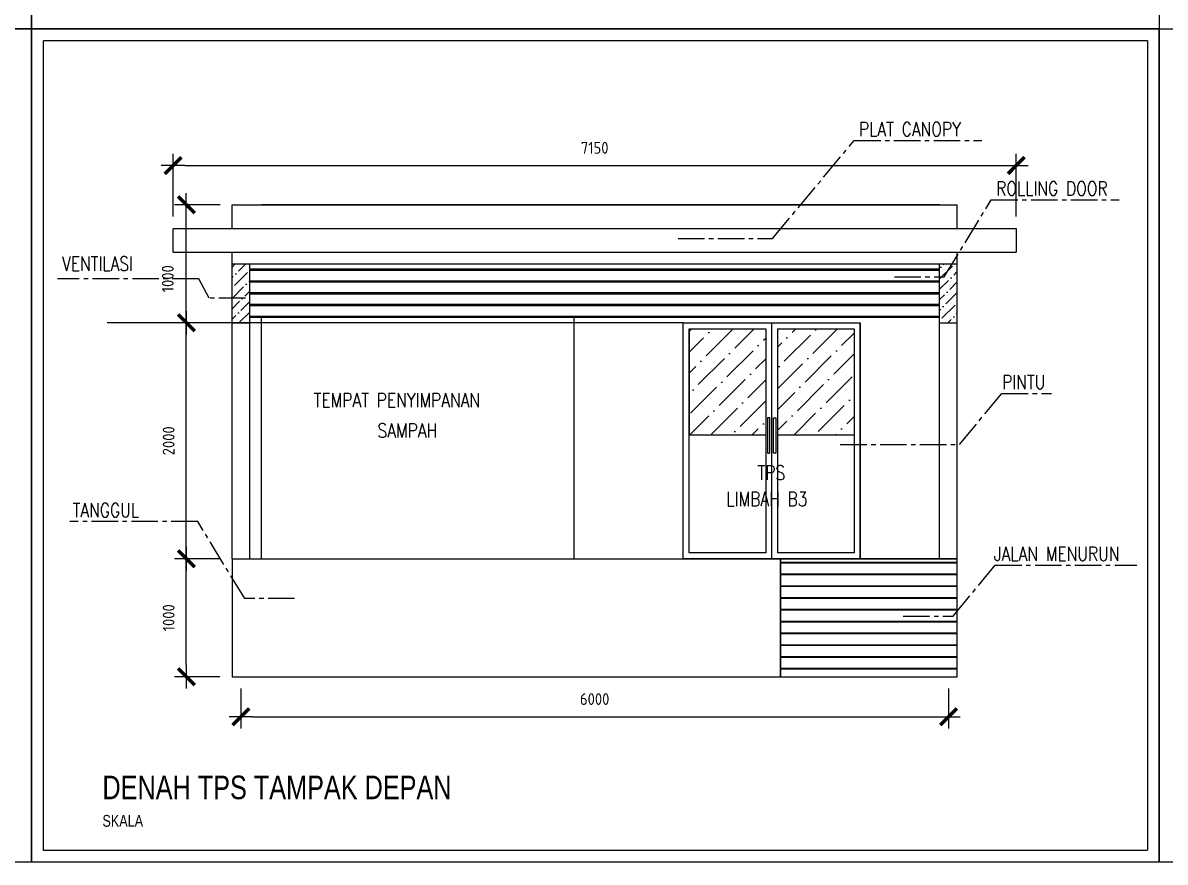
# Model space of a CAD drawing. Header units: millimetres. Extents: x 19989 to 114677, y -6335 to 49043.
# Drawn here: x 91480 to 101166, y 7841 to 14955 of the extents above; entities that cross this region are included whole.
import ezdxf

# ---------------------------------------------------------------- set-up
doc = ezdxf.new("R2010")
doc.units = ezdxf.units.MM
doc.header["$MEASUREMENT"] = 0
doc.linetypes.add('CENTER2', pattern=[1.125, 0.75, -0.125, 0.125, -0.125])
doc.layers.get('Defpoints').update_dxf_attribs({"lineweight": 0})
doc.styles.add('dD-RS', font='romans.shx', dxfattribs={"width": 0.8})
doc.styles.add('ISO9', font='iso9.shx')
doc.styles.add('THAI', font='', dxfattribs={"width": 0.8})
doc.styles.get('THAI').set_extended_font_data('VNI-Avo')
doc.dimstyles.new('DIM100', dxfattribs={"dimscale": 100, "dimtxt": 1, "dimasz": 1, "dimexe": 1, "dimexo": 1, "dimgap": 1, "dimtad": 1, "dimdec": 0, "dimzin": 0, "dimdsep": 46, "dimtxsty": 'ISO9', "dimblk1": 'TICK', "dimblk2": 'TICK', "dimsah": 1, "dimcen": 0.09, "dimclrd": 15, "dimclre": 15, "dimclrt": 1, "dimadec": 0, "dimazin": 0, "dimtfac": 1, "dimtdec": 0, "dimtofl": 0, "dimtmove": 2, "dimatfit": 3, "dimldrblk": 'TICK', "dimfxl": 1, "dimtolj": 1, "dimtzin": 0, "dimarcsym": 0})

# ---------------------------------------------------------------- blocks, each defined once
blk = doc.blocks.new('TICK')
at = {"color": 2}
blk.add_line((-1, 0), (1, 0), dxfattribs=at)
at = {"color": 2, "const_width": 0.3, "flags": 128}
blk.add_lwpolyline([(-0.707, -0.707), (0.707, 0.707)], dxfattribs=at)
blk = doc.blocks.new('*D22')
at = {"color": 15, "linetype": 'CENTER2', "lineweight": -2, "transparency": 16777216}
for p, q in [((93153.5, 12412.4), (92766.1, 12412.4)), ((92866.1, 10512.4), (92866.1, 12312.4)), ((93153.5, 10412.4), (92766.1, 10412.4))]:
    blk.add_line(p, q, dxfattribs=at)
at = {"layer": 'Defpoints', "color": 0, "linetype": 'CENTER2', "transparency": 16777216}
for p in [(92866.1, 12412.4), (93253.5, 12412.4), (93253.5, 10412.4)]:
    blk.add_point(p, dxfattribs=at)
at = {"color": 15, "linetype": 'CENTER2', "lineweight": -2, "transparency": 16777216, "xscale": 100, "yscale": 100, "zscale": 100}
for p, rotation in [((92866.1, 12412.4), 90), ((92866.1, 10412.4), 270)]:
    blk.add_blockref('TICK', p, dxfattribs=dict(at, rotation=rotation))
at = {"color": 1, "linetype": 'CENTER2', "transparency": 16777216, "insert": (92716.1, 11412.4), "char_height": 100, "attachment_point": 5, "rotation": 90, "style": 'ISO9'}
blk.add_mtext('\\A1;2000', dxfattribs=at)
blk = doc.blocks.new('*D25')
at = {"color": 15, "linetype": 'CENTER2', "lineweight": -2, "transparency": 16777216}
for p, q in [((93153.5, 10412.4), (92766.1, 10412.4)), ((92866.1, 9512.4), (92866.1, 10312.4)), ((93153.5, 9412.4), (92766.1, 9412.4))]:
    blk.add_line(p, q, dxfattribs=at)
at = {"layer": 'Defpoints', "color": 0, "linetype": 'CENTER2', "transparency": 16777216}
for p in [(92866.1, 10412.4), (93253.5, 10412.4), (93253.5, 9412.4)]:
    blk.add_point(p, dxfattribs=at)
at = {"color": 15, "linetype": 'CENTER2', "lineweight": -2, "transparency": 16777216, "xscale": 100, "yscale": 100, "zscale": 100}
for p, rotation in [((92866.1, 10412.4), 90), ((92866.1, 9412.4), 270)]:
    blk.add_blockref('TICK', p, dxfattribs=dict(at, rotation=rotation))
at = {"color": 1, "linetype": 'CENTER2', "transparency": 16777216, "insert": (92716.1, 9912.4), "char_height": 100, "attachment_point": 5, "rotation": 90, "style": 'ISO9'}
blk.add_mtext('\\A1;1000', dxfattribs=at)
blk = doc.blocks.new('*D32')
at = {"color": 15, "lineweight": -2, "transparency": 16777216}
for p, q in [((93328.5, 9312.4), (93328.5, 8973.4)), ((99328.5, 9312.4), (99328.5, 8973.4)), ((93428.5, 9073.4), (99228.5, 9073.4))]:
    blk.add_line(p, q, dxfattribs=at)
at = {"layer": 'Defpoints', "color": 0, "transparency": 16777216}
for p in [(93328.5, 9412.4), (99328.5, 9412.4), (99328.5, 9073.4)]:
    blk.add_point(p, dxfattribs=at)
at = {"color": 15, "lineweight": -2, "transparency": 16777216, "xscale": 100, "yscale": 100, "zscale": 100, "rotation": 180}
blk.add_blockref('TICK', (93328.5, 9073.4), dxfattribs=at)
at = {"color": 15, "lineweight": -2, "transparency": 16777216, "xscale": 100, "yscale": 100, "zscale": 100}
blk.add_blockref('TICK', (99328.5, 9073.4), dxfattribs=at)
at = {"color": 1, "transparency": 16777216, "insert": (96328.5, 9223.4), "char_height": 100, "attachment_point": 5, "style": 'ISO9'}
blk.add_mtext('\\A1;6000', dxfattribs=at)
blk = doc.blocks.new('*D33')
at = {"color": 15, "lineweight": -2, "transparency": 16777216}
for p, q in [((93153.5, 13412.4), (92766.1, 13412.4)), ((92866.1, 12512.4), (92866.1, 13312.4)), ((93153.5, 12412.4), (92766.1, 12412.4))]:
    blk.add_line(p, q, dxfattribs=at)
at = {"layer": 'Defpoints', "color": 0, "transparency": 16777216}
for p in [(92866.1, 13412.4), (93253.5, 13412.4), (93253.5, 12412.4)]:
    blk.add_point(p, dxfattribs=at)
at = {"color": 15, "lineweight": -2, "transparency": 16777216, "xscale": 100, "yscale": 100, "zscale": 100}
for p, rotation in [((92866.1, 13412.4), 90), ((92866.1, 12412.4), 270)]:
    blk.add_blockref('TICK', p, dxfattribs=dict(at, rotation=rotation))
at = {"color": 1, "transparency": 16777216, "insert": (92708.8, 12786), "char_height": 100, "attachment_point": 5, "rotation": 90, "style": 'ISO9'}
blk.add_mtext('\\A1;1000', dxfattribs=at)
blk = doc.blocks.new('*D34')
at = {"color": 15, "lineweight": -2, "transparency": 16777216}
for p, q in [((92753.5, 13312.4), (92753.5, 13845.4)), ((99903.5, 13312.4), (99903.5, 13845.4)), ((92853.5, 13745.4), (99803.5, 13745.4))]:
    blk.add_line(p, q, dxfattribs=at)
at = {"layer": 'Defpoints', "color": 0, "transparency": 16777216}
for p in [(99903.5, 13745.4), (92753.5, 13212.4), (99903.5, 13212.4)]:
    blk.add_point(p, dxfattribs=at)
at = {"color": 15, "lineweight": -2, "transparency": 16777216, "xscale": 100, "yscale": 100, "zscale": 100, "rotation": 180}
blk.add_blockref('TICK', (92753.5, 13745.4), dxfattribs=at)
at = {"color": 15, "lineweight": -2, "transparency": 16777216, "xscale": 100, "yscale": 100, "zscale": 100}
blk.add_blockref('TICK', (99903.5, 13745.4), dxfattribs=at)
at = {"color": 1, "transparency": 16777216, "insert": (96328.5, 13895.4), "char_height": 100, "attachment_point": 5, "style": 'ISO9'}
blk.add_mtext('\\A1;7150', dxfattribs=at)

msp = doc.modelspace()

# ---------------------------------------------------------------- hatches: boundary and pattern name
at = {"linetype": 'CENTER2'}
h = msp.add_hatch(dxfattribs=at)
h.set_pattern_fill('ANSI36', color=256, scale=500)
h.set_pattern_definition([(45, (68.346, 1369.99), (33.14563, 121.533978), [156.25, -31.25, 0, -31.25])])
h.paths.add_polyline_path([(93403.5, 12912.4), (93253.5, 12912.4), (93253.5, 12412.4), (93403.5, 12412.4)])
h.paths.add_polyline_path([(99403.5, 12912.4), (99253.5, 12912.4), (99253.5, 12412.4), (99403.5, 12412.4)])
h = msp.add_hatch(dxfattribs=at)
h.set_pattern_fill('ANSI36', color=256, scale=1000)
h.set_pattern_definition([(45, (68.35, 1369.99), (66.29126, 243.06796), [312.5, -62.5, 0, -62.5])])
h.paths.add_polyline_path([(97778.5, 12362.4), (97128.5, 12362.4), (97128.5, 11462.4), (97778.5, 11462.4)])
h.paths.add_polyline_path([(98528.5, 12362.4), (97878.5, 12362.4), (97878.5, 11462.4), (98528.5, 11462.4)])

# ---------------------------------------------------------------- linework, layer by layer
for points in [[(81993.4, 23468), (91554.6, 23468), (91554.6, 14904.7), (81993.4, 14904.7)], [(91554.6, 23468), (101115.7, 23468), (101115.7, 14904.7), (91554.6, 14904.7)], [(81993.4, 14904.7), (91554.6, 14904.7), (91554.6, 7841.3), (81993.4, 7841.3)], [(91554.6, 14904.7), (101115.7, 14904.7), (101115.7, 7841.3), (91554.6, 7841.3)], [(101115.7, 14904.7), (114676.8, 14904.7), (114676.8, 7841.3), (101115.7, 7841.3)], [(91654.6, 14804.7), (101015.7, 14804.7), (101015.7, 7941.3), (91654.6, 7941.3)]]:
    msp.add_lwpolyline(points, close=True, dxfattribs=at)
at = {"color": 116, "linetype": 'CENTER2', "ltscale": 300, "true_color": 0x136734}
for points in [[(97035.2, 13127), (97837.6, 13127), (98528.5, 13957.5), (99611.8, 13957.5)], [(98869.5, 12803.3), (99292.6, 12803.3), (99691.3, 13455), (100774.6, 13455)], [(93367.8, 12622), (93061.1, 12622), (92970.9, 12786), (91772.4, 12786)], [(98411.2, 11380.6), (99421.4, 11380.6), (99779.8, 11813.6), (100202.7, 11813.6)], [(93784.6, 10076.8), (93361.5, 10076.8), (92962.8, 10728.5), (91879.5, 10728.5)], [(98943.8, 9925.3), (99366.9, 9925.3), (99725.3, 10358.3), (100926.2, 10358.3)]]:
    msp.add_lwpolyline(points, dxfattribs=at)
for points in [[(93253.5, 13412.4), (99403.5, 13412.4)], [(93253.5, 13412.4), (99403.5, 13412.4)], [(93253.5, 13212.4), (93253.5, 13412.4)], [(99253.5, 13412.4), (93503.5, 13412.4)], [(99403.5, 13212.4), (99403.5, 13412.4)], [(92753.5, 13212.4), (99903.5, 13212.4)], [(93253.5, 10412.4), (93253.5, 13012.4)], [(93253.5, 10412.4), (93253.5, 13012.4)], [(93253.5, 10412.4), (93253.5, 13012.4)], [(99403.5, 10412.4), (99403.5, 13012.4)], [(93253.5, 12912.4), (99403.5, 12912.4)], [(93403.5, 10412.4), (93403.5, 12912.4)], [(99253.5, 10412.4), (99253.5, 12912.4)], [(93403.5, 12869.3), (99253.5, 12869.3)], [(93403.5, 12859.3), (99253.5, 12859.3)], [(93403.5, 12769.3), (99253.5, 12769.3)], [(93403.5, 12759.3), (99253.5, 12759.3)], [(93403.5, 12669.3), (99253.5, 12669.3)], [(93403.5, 12659.3), (99253.5, 12659.3)], [(93403.5, 12569.3), (99253.5, 12569.3)], [(93403.5, 12559.3), (99253.5, 12559.3)], [(97078.5, 12412.4), (92194.2, 12412.4)], [(93403.5, 12469.3), (99253.5, 12469.3)], [(93403.5, 12459.3), (99253.5, 12459.3)], [(93503.5, 10412.4), (93503.5, 12459.3)], [(96153.5, 10412.4), (96153.5, 12459.3)], [(97078.5, 10412.4), (97078.5, 12412.4), (98578.5, 12412.4), (98578.5, 10412.4), (97078.5, 10412.4)], [(97078.5, 10412.4), (97078.5, 12412.4)], [(97828.5, 12412.4), (97828.5, 10412.4)], [(97778.5, 10462.4), (97128.5, 10462.4), (97128.5, 12362.4), (97778.5, 12362.4)], [(97778.5, 12362.4), (97778.5, 10462.4)], [(97878.5, 12362.4), (98528.5, 12362.4), (98528.5, 10462.4), (97878.5, 10462.4)], [(97878.5, 12362.4), (97878.5, 10462.4)], [(93253.5, 10412.4), (93253.5, 9912.4), (93253.5, 9412.4), (99403.5, 9412.4), (99403.5, 10412.4)], [(93253.5, 10412.4), (99403.5, 10412.4)], [(93253.5, 10412.4), (93403.5, 10412.4)], [(99403.5, 10412.4), (97903.5, 10412.4), (97903.5, 9412.4), (97903.5, 9412.4), (97903.5, 10412.4)], [(97903.5, 10384), (99403.5, 10384)], [(97903.5, 10379), (99403.5, 10379)], [(99253.5, 10412.4), (99403.5, 10412.4)], [(97903.5, 10284), (99403.5, 10284)], [(97903.5, 10279), (99403.5, 10279)], [(97903.5, 10184), (99403.5, 10184)], [(97903.5, 10179), (99403.5, 10179)], [(97903.5, 10084), (99403.5, 10084)], [(97903.5, 10079), (99403.5, 10079)], [(97903.5, 9984), (99403.5, 9984)], [(97903.5, 9979), (99403.5, 9979)], [(97903.5, 9884), (99403.5, 9884)], [(97903.5, 9879), (99403.5, 9879)], [(97903.5, 9784), (99403.5, 9784)], [(97903.5, 9779), (99403.5, 9779)], [(97903.5, 9684), (99403.5, 9684)], [(97903.5, 9679), (99403.5, 9679)], [(97903.5, 9584), (99403.5, 9584)], [(97903.5, 9579), (99403.5, 9579)], [(97903.5, 9484), (99403.5, 9484)], [(97903.5, 9479), (99403.5, 9479)]]:
    msp.add_lwpolyline(points)
at = {"linetype": 'CENTER2'}
for points in [[(92753.5, 13212.4), (93253.5, 13212.4)], [(92753.5, 13012.4), (92753.5, 13212.4)], [(99903.5, 13212.4), (99903.5, 13012.4)], [(92753.5, 13012.4), (99903.5, 13012.4)], [(92753.5, 13012.4), (93253.5, 13012.4)], [(93253.5, 12412.4), (93403.5, 12412.4)], [(98578.5, 10412.4), (98578.5, 12412.4)], [(99253.5, 12412.4), (99403.5, 12412.4)], [(97128.5, 12362.4), (97128.5, 11462.4), (97778.5, 11462.4)], [(97793.2, 11606.9), (97793.2, 11306.9), (97813.2, 11306.9), (97813.2, 11606.9), (97793.2, 11606.9)], [(97863.7, 11606.9), (97863.7, 11306.9), (97843.7, 11306.9), (97843.7, 11606.9), (97863.7, 11606.9)], [(97878.5, 11462.4), (98528.5, 11462.4)]]:
    msp.add_lwpolyline(points, dxfattribs=at)

# ---------------------------------------------------------------- texts
at = {"style": 'dD-RS', "width": 0.8}
for s, p in [('PLAT CANOPY', (98569.5, 13993.2)), ('ROLLING DOOR', (99732.3, 13490.7)), ('VENTILASI', (91812.5, 12854.1)), ('PINTU', (99783.3, 11849.3)), ('TEMPAT PENYIMPANAN', (93945.5, 11697.2)), ('SAMPAH', (94487.3, 11439.3)), ('TPS', (97709.2, 11082.7)), ('LIMBAH B3', (97445.3, 10859.5)), ('TANGGUL', (91901.8, 10764.1)), ('JALAN MENURUN', (99713, 10394))]:
    msp.add_text(s, height=120, dxfattribs=at).set_placement(p)
at = {"linetype": 'CENTER2', "insert": (92154.6, 8574.7), "char_height": 200, "attachment_point": 1, "style": 'THAI'}
msp.add_mtext_dynamic_manual_height_columns('DENAH TPS TAMPAK DEPAN\\P{\\H0.5x;SKALA}', width=7448.993, gutter_width=4040.3, heights=[0], dxfattribs=at)

# ---------------------------------------------------------------- dimensions: what is measured, and where the dimension line sits
for base, p1, p2, picture, middle in [((99903.5, 13745.4), (92753.5, 13212.4), (99903.5, 13212.4), '*D34', (96328.5, 13895.4)), ((99328.5, 9073.4), (93328.5, 9412.4), (99328.5, 9412.4), '*D32', (96328.5, 9223.4))]:
    dim = msp.add_linear_dim(base=base, p1=p1, p2=p2, dimstyle='DIM100')
    dim.commit()
    dim.dimension.update_dxf_attribs({"geometry": picture, "text_midpoint": middle})
dim = msp.add_linear_dim(base=(92866.1, 13412.4), p1=(93253.5, 12412.4), p2=(93253.5, 13412.4), angle=90, dimstyle='DIM100')
dim.commit()
dim.dimension.update_dxf_attribs({"geometry": '*D33', "text_midpoint": (92708.8, 12786), "dimtype": 160})
at = {"linetype": 'CENTER2'}
for base, p1, p2, picture, middle in [((92866.1, 12412.4), (93253.5, 10412.4), (93253.5, 12412.4), '*D22', (92716.1, 11412.4)), ((92866.1, 10412.4), (93253.5, 9412.4), (93253.5, 10412.4), '*D25', (92716.1, 9912.4))]:
    dim = msp.add_linear_dim(base=base, p1=p1, p2=p2, angle=90, dimstyle='DIM100', dxfattribs=at)
    dim.commit()
    dim.dimension.update_dxf_attribs({"geometry": picture, "text_midpoint": middle})

doc.saveas('drawing.dxf')
